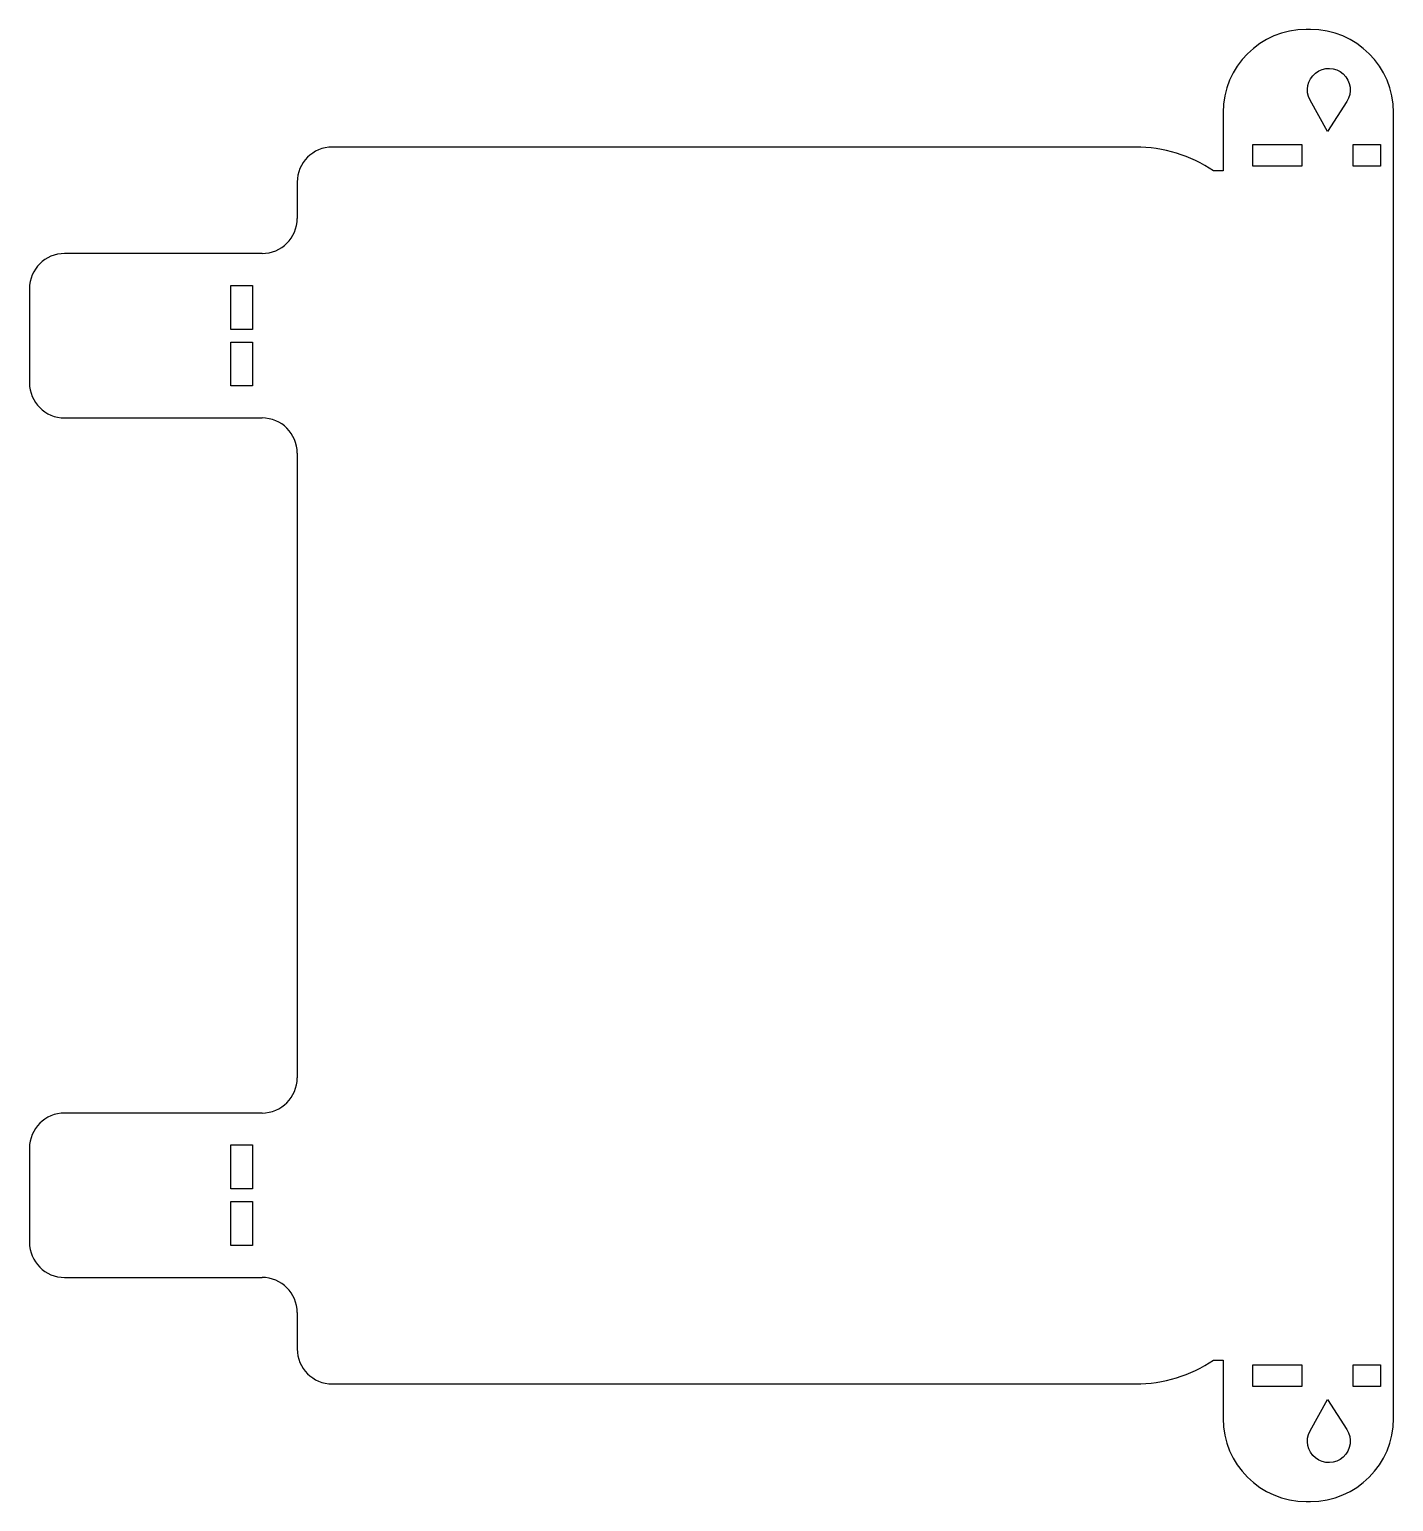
# Model space of a CAD drawing. Header units: millimetres. Extents: x -30 to 183, y -117 to 114.
import ezdxf

# ---------------------------------------------------------------- set-up
doc = ezdxf.new("R2010")
doc.units = ezdxf.units.MM
doc.layers.get('0').update_dxf_attribs({"linetype": 'CONTINUOUS'})

msp = doc.modelspace()

# ---------------------------------------------------------------- linework, layer by layer
for p, q in [((170.33, 113.77), (169.66, 113.77)), ((156.66, 100.77), (156.66, 95.77)), ((183.33, 95.77), (183.33, 100.77)), ((142.96, 95.37), (17.29, 95.37)), ((156.66, 95.77), (156.66, 92.37)), ((161.31, 95.77), (168.99, 95.77)), ((161.31, 92.37), (161.31, 95.77)), ((168.99, 95.77), (168.99, 92.37)), ((176.99, 95.77), (181.29, 95.77)), ((176.99, 92.37), (176.99, 95.77)), ((181.29, 95.77), (181.29, 92.37)), ((183.33, 92.37), (183.33, 95.77)), ((156.66, 92.37), (156.66, 91.62)), ((168.99, 92.37), (161.31, 92.37)), ((181.29, 92.37), (176.99, 92.37)), ((183.33, -95.17), (183.33, 92.37)), ((11.79, 89.87), (11.79, 84.21)), ((156.66, 91.62), (155.16, 91.62)), ((1.4, 78.71), (-24.6, 78.71)), ((4.79, 78.71), (1.4, 78.71)), ((6.29, 78.71), (4.79, 78.71)), ((1.4, 66.84), (1.4, 73.71)), ((1.4, 73.71), (4.79, 73.71)), ((4.79, 73.71), (4.79, 66.84)), ((-30.1, 73.21), (-30.1, 58.48)), ((4.79, 66.84), (1.4, 66.84)), ((1.4, 57.98), (1.4, 64.84)), ((1.4, 64.84), (4.79, 64.84)), ((4.79, 64.84), (4.79, 57.98)), ((4.79, 57.98), (1.4, 57.98)), ((-24.6, 52.98), (1.4, 52.98)), ((1.4, 52.98), (4.79, 52.98)), ((4.79, 52.98), (6.29, 52.98)), ((11.79, 47.48), (11.79, -50.27)), ((1.4, -55.77), (-24.6, -55.77)), ((4.79, -55.77), (1.4, -55.77)), ((6.29, -55.77), (4.79, -55.77)), ((-30.1, -61.27), (-30.1, -76)), ((1.4, -67.64), (1.4, -60.77)), ((1.4, -60.77), (4.79, -60.77)), ((4.79, -60.77), (4.79, -67.64)), ((4.79, -67.64), (1.4, -67.64)), ((1.4, -76.5), (1.4, -69.64)), ((1.4, -69.64), (4.79, -69.64)), ((1.4, -69.64), (4.79, -69.64)), ((4.79, -69.64), (4.79, -76.5)), ((4.79, -76.5), (1.4, -76.5)), ((-24.6, -81.5), (1.4, -81.5)), ((1.4, -81.5), (4.79, -81.5)), ((4.79, -81.5), (6.29, -81.5)), ((11.79, -87), (11.79, -92.67)), ((155.16, -94.42), (156.66, -94.42)), ((156.66, -94.42), (156.66, -95.17)), ((156.66, -95.17), (156.66, -98.56)), ((161.31, -95.17), (168.99, -95.17)), ((161.31, -98.56), (161.31, -95.17)), ((168.99, -95.17), (168.99, -98.56)), ((176.99, -95.17), (181.29, -95.17)), ((176.99, -98.56), (176.99, -95.17)), ((181.29, -95.17), (181.29, -98.56)), ((183.33, -98.56), (183.33, -95.17)), ((17.29, -98.17), (142.96, -98.17)), ((156.66, -98.56), (156.66, -103.56)), ((168.99, -98.56), (161.31, -98.56)), ((181.29, -98.56), (176.99, -98.56)), ((183.33, -103.56), (183.33, -98.56)), ((169.66, -116.56), (170.33, -116.56))]:
    msp.add_line(p, q)
for points in [[(176.02, 102.5), (172.99, 97.8), (170.27, 102.7, -1.763122)], [(172.99, -100.59), (176.02, -105.3, -1.763122), (170.27, -105.5)]]:
    msp.add_lwpolyline(points, format="xyb", close=True)
for centre, radius, start, end in [((169.66, 100.77), 13, 90, 180), ((170.33, 100.77), 13, 0, 90), ((17.29, 89.87), 5.5, 90, 180), ((142.96, 73.62), 21.75, 55.8516, 90), ((6.29, 84.21), 5.5, -90, 0), ((-24.6, 73.21), 5.5, 90, 180), ((-24.6, 58.48), 5.5, 180, 270), ((6.29, 47.48), 5.5, 0, 90), ((6.29, -50.27), 5.5, -90, 0), ((-24.6, -61.27), 5.5, 90, 180), ((-24.6, -76), 5.5, 180, 270), ((6.29, -87), 5.5, 0, 90), ((17.29, -92.67), 5.5, 180, 270), ((142.96, -76.42), 21.75, 270, 304.1484), ((169.66, -103.56), 13, 180, 270), ((170.33, -103.56), 13, -90, 0)]:
    msp.add_arc(centre, radius, start, end)

doc.saveas('drawing.dxf')
